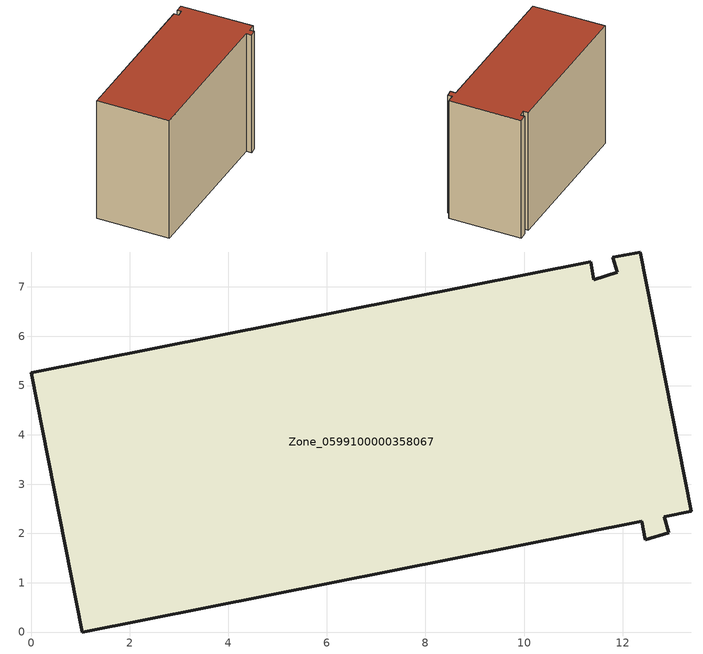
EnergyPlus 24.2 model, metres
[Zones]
Zone_0599100000358067
 floor ground (C_G): 12.36,7.71 13.39,2.45 12.84,2.34 12.94,2.01 12.46,1.87 12.39,2.25 1.04,0 0,5.26 11.35,7.51 11.42,7.15 11.89,7.3 11.8,7.6 z0
 wall outside (C_F): 1.04,0 12.39,2.25 12.46,1.87 12.94,2.01 12.84,2.34 13.39,2.45 12.36,7.71 11.8,7.6 11.89,7.3 11.42,7.15 11.35,7.51 0,5.26 1.04,0 z0:9.36
 roof outside (C_R): 11.35,7.51 0,5.26 1.04,0 12.39,2.25 12.46,1.87 12.94,2.01 12.84,2.34 13.39,2.45 12.36,7.71 11.8,7.6 11.89,7.3 11.42,7.15 z9.36
[BUILDING]
Pand.0599100000358067: North Axis=0; Terrain=City; Loads Convergence Tolerance Value=0.04; Temperature Convergence Tolerance Value=0.4; Solar Distribution=FullExterior; Maximum Number of Warmup Days=25; Minimum Number of Warmup Days=1
[Site:Location]
Rotterdam.The.Hague.AP_ZH_NLD Design_Conditions: Latitude=51.96; Longitude=4.45; Time Zone=1; Elevation=-4.5
[SITE:GROUNDTEMPERATURE:BUILDINGSURFACE]
18, 18, 18, 18, 18, 18, 18, 18, 18, 18, 18, 18
[MATERIAL] Thermal Absorptance=0.9; Solar Absorptance=0.7; Visible Absorptance=0.7
Name | Roughness | Thickness | Conductivity | Density | Specific Heat
G.TI.1992-2005 | MediumSmooth | 0.15 | 0.06 | 540 | 1210
F.TI.1992-2005 | Rough | 0.3 | 0.12 | 1920 | 840
R.TI.1992-2005 | MediumRough | 0.2 | 0.08 | 1500 | 1000
[CONSTRUCTION]
C_G: G.TI.1992-2005
C_F: F.TI.1992-2005
C_R: R.TI.1992-2005
[ZONE]
Zone_0599100000358067: Type=1; Multiplier=1; Ceiling Height=Autocalculate; Volume=Autocalculate; Floor Area=autocalculate; Part of Total Floor Area=Yes
[ZONEINFILTRATION:DESIGNFLOWRATE]
Infil_Zone_0599100000358067: Zone or ZoneList or Space or SpaceList=Zone_0599100000358067; Schedule=AlwaysOn; Design Flow Rate Calculation Method=Flow/Area; Flow Rate per Floor Area=0.0015; Constant Term Coefficient=1; Temperature Term Coefficient=0; Velocity Term Coefficient=0; Velocity Squared Term Coefficient=0
[HVACTEMPLATE:ZONE:IDEALLOADSAIRSYSTEM]
Zone_0599100000358067: Maximum Heating Supply Air Temperature=50; Minimum Cooling Supply Air Temperature=13; Maximum Heating Supply Air Humidity Ratio=0.0156; Minimum Cooling Supply Air Humidity Ratio=0.0077; Heating Limit=NoLimit; Cooling Limit=NoLimit; Dehumidification Control Type=ConstantSensibleHeatRatio; Cooling Sensible Heat Ratio=0.7; Dehumidification Setpoint=60; Humidification Control Type=None; Humidification Setpoint=30; Outdoor Air Method=None; Outdoor Air Flow Rate per Person=0.00944; Outdoor Air Flow Rate per Zone Floor Area=0; Outdoor Air Flow Rate per Zone=0; Demand Controlled Ventilation Type=None; Outdoor Air Economizer Type=NoEconomizer; Heat Recovery Type=None; Sensible Heat Recovery Effectiveness=0.7; Latent Heat Recovery Effectiveness=0.65
[ZONECONTROL:THERMOSTAT]
ThermostatControl_Zone_0599100000358067: Zone or ZoneList=Zone_0599100000358067; Control Type Schedule=DualSetpointControlType; Control 1=Thermostat_Zone_0599100000358067; Temperature Difference Between Cutout And Setpoint=0
[THERMOSTATSETPOINT:DUALSETPOINT]
Thermostat_Zone_0599100000358067: Heating Setpoint Temperature Schedule=HeatingSetpoint_Zone_0599100000358067; Cooling Setpoint Temperature Schedule=CoolingSetpoint_Zone_0599100000358067
[SCHEDULE:COMPACT]
HeatingSetpoint_Zone_0599100000358067: Through: 12/31, For: AllDays, Until: 24:00, 21
CoolingSetpoint_Zone_0599100000358067: Through: 12/31, For: AllDays, Until: 24:00, 24
DualSetpointControlType: Through: 12/31, For: AllDays, Until: 24:00, 4
AlwaysOn: Through: 12/31, For: AllDays, Until: 24:00, 1
